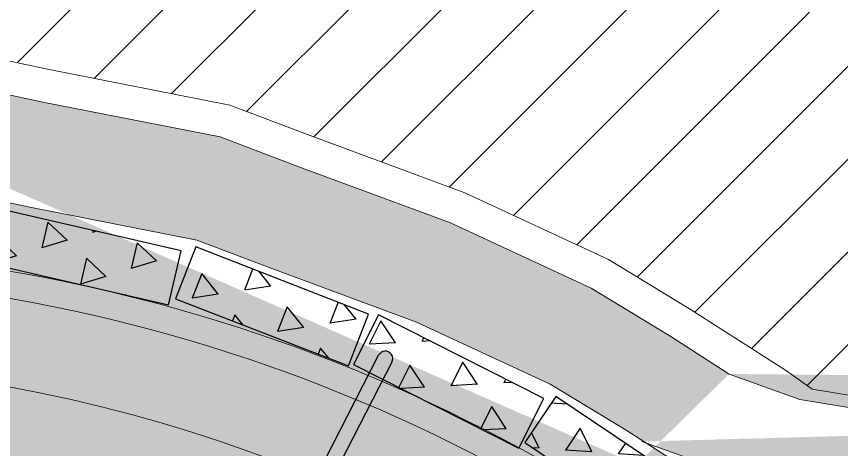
# Model space of a CAD drawing. Header units: millimetres. Extents: x -46762 to 217101, y -107409 to 31524.
# Drawn here: x 93115 to 94005, y -42417 to -41950 of the extents above; entities that cross this region are included whole.
import ezdxf

# ---------------------------------------------------------------- set-up
doc = ezdxf.new("R2010")
doc.units = ezdxf.units.MM

# ---------------------------------------------------------------- blocks, each defined once
blk = doc.blocks.new('затяж')
h = blk.add_hatch()
h.set_pattern_fill('TRIANG', scale=6, style=0)
h.set_pattern_definition([(59.99999999999999, (-60928.14965484699, 7032.150187674619), (-28.5749897581405, 49.49334591314033), [28.575, -28.575]), (120, (-60928.14965484699, 7032.150187674619), (-57.14998975814051, 5.913140350699564e-06), [28.57499999999999, -28.57499999999999]), (0, (-60942.43715484699, 7056.896887674618), (28.575, 49.49334), [28.575, -28.575])])
h.paths.add_polyline_path([(59094.13031474774, -5736.145065864868), (59094.13031474774, -5936.145065864868), (59034.13031474774, -5936.145065864868), (59034.13031474774, -5736.145065864868)])
at = {"color": 7}
blk.add_lwpolyline([(59094.13031474774, -5736.145065864868), (59094.13031474774, -5936.145065864868), (59034.13031474774, -5936.145065864868), (59034.13031474774, -5736.145065864868), (59094.13031474774, -5736.145065864868)], dxfattribs=at)

msp = doc.modelspace()

# ---------------------------------------------------------------- hatches: boundary and pattern name
at = {"lineweight": 0}
h = msp.add_hatch(dxfattribs=at)
h.set_pattern_fill('JIS_WOOD', scale=100, style=0)
h.set_pattern_definition([(45, (31806.47618747782, -39409.25694076146), (-49.99999991609842, 49.99999991609842), [])])
h.paths.add_polyline_path([(94361.3663407605, -42767.22589938336), (94362.87480214612, -42791.09639285459), (93688.04889157471, -42667.11683767446), (93795.11885274567, -42304.2144186743), (93959.69429695304, -42363.38084369409), (93994.25503107428, -42369.04880575238), (93982.83775597281, -42359.25028694158), (93945.33157864967, -42332.69856919092), (93840.62769813859, -42265.53809784059), (93753.11386072857, -42212.43431653282), (93598.40174378647, -42140.58816656613), (93431.42213983957, -42078.79461271585), (93344.89846182233, -42045.9557862623), (93149.94656685874, -42007.64387970101), (93088.6131662443, -41994.50841828087), (92969.86838752267, -41979.70858998402), (92851.6601852822, -41969.73552937178), (92809.00748378073, -41968.85657079284), (92766.35478227926, -41969.73552937178), (92648.1465800388, -41979.70858998402), (92529.40180131717, -41994.50841828087), (92468.06840070274, -42007.64387970101), (92273.11650573913, -42045.9557862623), (92186.5928277219, -42078.79461271585), (92019.613223775, -42140.58816656613), (91864.9011068329, -42212.43431653282), (91777.38726942289, -42265.53809784059), (91672.68338891181, -42332.69856919092), (91635.17721158866, -42359.25028694158), (91491.40468453798, -42482.63855588168), (91461.7125823292, -42487.32388869146), (91436.70846411363, -42510.75228177328), (91424.20640500591, -42541.98967814023), (91280.02524989386, -42693.28107678912), (91286.7148774093, -42731.16660388669), (91186.37277005555, -42851.5097004359), (91070.42210817672, -43016.42380191967), (90961.16107381333, -43199.16665118372), (90878.657396823, -43386.36694674782), (90813.40139735701, -43546.16864434485), (90751.75677085656, -43738.94749101145), (90700.05523506834, -44009.23541554299), (90674.22636825498, -44343.26101829238), (90674.22636825498, -45348.55692992097), (94943.78859930651, -45348.55692992097), (94943.78859930651, -44343.26101829238), (94917.95973249312, -44009.23541554299), (94866.2581967049, -43738.94749101145), (94804.61357020447, -43546.16864434485), (94739.35757073849, -43386.36694674782), (94656.85389374814, -43199.16665118372), (94547.59285938476, -43016.42380191967), (94431.64219750593, -42851.5097004359)])
h.paths.add_polyline_path([(94656.7686650497, -45665.78941036624), (95264.00576663538, -45536.71717993473), (95264.00576663538, -45216.74460512996), (94943.78859930651, -45284.8088652051), (94943.7885993065, -44343.26101829245), (94917.95973249315, -44009.23541554308), (94866.2581967049, -43738.94749101145), (94804.61357020441, -43546.16864434476), (94739.35757073836, -43386.36694674797), (94656.8538937482, -43199.16665118383), (94547.59285938481, -43016.42380191971), (94431.64219750588, -42851.50970043589), (94361.36634076045, -42767.22589938334), (94362.87480214609, -42791.09639285459), (93688.04889157474, -42667.11683767447), (93795.11885274565, -42304.2144186743), (93959.69429695306, -42363.3808436941), (93994.2550310743, -42369.04880575238), (93982.8377559728, -42359.25028694153), (93972.86078805252, -42352.18730011825), (94051.21836285, -42365.03794615412), (94230.8225531174, -42184.76062638231), (94309.1073212062, -42197.66046862718), (94158.91229680163, -42068.76029246095), (94115.78019287999, -42038.22581704771), (93995.37073029226, -41960.99127499483), (93894.72981727074, -41899.9219264909), (93716.81088278734, -41817.29885402919), (93524.7843382484, -41746.23626710137), (93425.28210852857, -41708.4716166798), (93201.08742932044, -41664.41292413431), (93130.55401861382, -41649.30714350115), (92993.99752308396, -41632.28734095977), (92858.05809050743, -41620.81832125569), (92809.00748378073, -41619.80751888991), (92759.95687705404, -41620.81832125569), (92624.0174444775, -41632.28734095977), (92487.46094894764, -41649.30714350115), (92416.92753824106, -41664.41292413431), (92192.7328590329, -41708.4716166798), (92093.2306293131, -41746.23626710137), (91901.20408477413, -41817.29885402919), (91723.28515029073, -41899.9219264909), (91622.64423726921, -41960.99127499483), (91502.23477468148, -42038.22581704771), (91459.10267075984, -42068.76029246095), (91293.76426465157, -42210.65680174208), (91259.61834711148, -42216.04493447332), (91230.86361116357, -42242.98758651741), (91216.48624318969, -42278.91059233941), (91050.67791481083, -42452.89570078564), (91058.37098645358, -42496.46405694784), (90942.97756299676, -42634.85861797944), (90809.63430183611, -42824.50983468576), (90683.98411231823, -43034.66411133942), (90589.10488377934, -43249.94445123814), (90514.06048439344, -43433.71640347472), (90443.16916391795, -43655.41207714131), (90383.7123977615, -43966.24319035259), (90354.00920092611, -44350.37263351439), (90354.00920092611, -45665.78941036624)])
at = {"lineweight": 15}
h = msp.add_hatch(dxfattribs=at)
h.set_pattern_fill('GRAVEL', scale=10, style=0)
h.set_pattern_definition([(228.0128, (182.88, 254), (-2032.001726589601, -2286.002808951258), [34.1721, -3383.05]), (184.9697, (160.02, 228.6), (3048.004930617913, 253.9982075387458), [58.6405, -5805.4]), (132.5104, (101.6, 223.52), (2539.998151833169, -2794.002729246041), [41.34819999999999, -4093.47]), (267.2737, (2.54, 160.02), (253.9988970828173, 5079.998365336643), [53.40049999999999, -5286.639999999999]), (292.8337, (0, 106.68), (-1270.003605550191, 3048.001733005111), [52.3634, -5183.98]), (357.2737, (20.32, 58.42), (-5079.998365336643, 253.9988970828175), [53.40049999999999, -5286.639999999999]), (37.6942, (73.66000000000001, 55.88), (-3302.002086123993, -2539.997735698489), [70.61939999999998, -6991.310000000001]), (72.2553, (129.54, 99.06), (1778.00355654672, 5588.00162060364), [66.672, -6600.53]), (121.4296, (149.86, 162.56), (-2032.000523526448, 3301.996115997269), [53.5813, -5304.55]), (175.2364, (121.92, 208.28), (2793.997805305446, -253.9976162721156), [61.1713, -2997.39]), (222.3974, (60.96, 213.36), (-3048.000091723971, -2793.996365063697), [79.1078, -7831.68]), (138.8141, (254, 157.48), (-1777.998867422474, 1523.997655712401), [27.0005, -2673.06]), (171.4692, (233.68, 175.26), (3301.99495955914, -508.0012800045699), [51.36819999999999, -5085.459999999999]), (225, (182.88, 182.88), (-5.329070518200751e-14, -253.9998268700197), [35.9209, -323.289]), (203.1986, (165.1, 213.36), (1270.004282559083, 508.0022274306265), [19.3441, -1915.06]), (291.8014, (147.32, 205.74), (-254.0001781894509, 762.0004908731864), [27.3566, -1340.48]), (30.9638, (157.48, 180.34), (761.9991954808227, 508.0003958660552), [44.432, -1436.63]), (161.5651, (195.58, 203.2), (508.0002318180981, -253.9996222465077), [32.1287, -771.0899999999999]), (16.38950000000001, (0, 205.74), (2540.001401396935, 761.9984149967804), [45.00880000000001, -4455.88]), (70.3462, (43.18000000000001, 218.44), (-1015.997168867651, -2793.9960488545), [37.7599, -3738.219999999999]), (293.1986, (195.58, 254), (-508.0022274306264, 1270.004282559083), [38.688, -1895.72]), (343.6105, (210.82, 218.44), (-2540.001401396935, 761.9984149967811), [45.0088, -4455.879999999999]), (339.444, (0, 48.26000000000001), (-1270.001576425591, 507.9993836050138), [43.4035, -2126.77]), (294.7751, (40.64, 33.02), (-1269.997040362684, 2793.998702615667), [36.36719999999999, -3600.36]), (66.80140000000002, (198.12, 0), (508.0022274306268, 1270.004282559083), [38.688, -1895.72]), (17.354, (213.36, 35.56), (-3302.000178185996, -1015.998467560563), [42.57829999999999, -4215.239999999999]), (69.444, (73.66000000000001, 0), (-507.9993836050144, -1270.001576425591), [21.7018, -2148.48]), (101.3099, (182.88, 0), (-253.9987462887348, 1015.996746090262), [12.9515, -1282.2]), (165.9638, (180.34, 12.7), (762.0005354697173, -253.9995604123641), [52.3634, -994.905]), (186.0090000000001, (129.54, 25.4), (2539.996254442795, 253.9994068547858), [48.5267, -4804.139999999999]), (303.6901, (157.48, 157.48), (-254.0000871307233, 507.999509923184), [36.6324, -879.178]), (353.1572, (177.8, 127), (4318.001785664343, -508.002275165484), [63.95569999999999, -6331.599999999999]), (60.94540000000001, (241.3, 119.38), (-1015.997636582909, -1777.995761083413), [26.1508, -2588.94]), (90, (254, 142.24), (-254, 254), [15.24, -238.76]), (120.2564, (124.46, 33.02), (1015.997846683611, -1777.999103247756), [35.2867, -3493.39]), (48.01279999999999, (106.68, 63.5), (2032.001726589601, 2286.002808951258), [68.3443, -3348.88]), (0, (152.4, 114.3), (254, 254), [66.04, -187.96]), (325.3048, (218.44, 114.3), (-2539.995599095369, 1778.000169048476), [40.161, -3975.93]), (254.0546, (251.46, 91.44), (-254.0006479701474, -1016.002420320363), [36.9829, -1812.17]), (207.646, (241.3, 55.88), (-4825.998304902272, -2540.001597472339), [60.2145, -5961.25]), (175.4261, (187.96, 27.94), (-3302.000760474751, 253.9987711219462), [63.70289999999999, -6306.579999999999]), (175.4261, (187.96, 27.94), (-3302.000760474751, 253.9987711219462), [63.70289999999999, -6306.579999999999])])
edge = h.paths.add_edge_path()
edge.add_line((90716.08482150058, -45345.3894803196), (90716.08482150058, -44332.53233808861))
edge.add_line((90716.08482150058, -44332.53233808861), (90741.40723994505, -44005.05625696176))
edge.add_line((90741.40723994505, -44005.05625696176), (90792.09502012958, -43740.06809565633))
edge.add_line((90792.09502012958, -43740.06809565633), (90852.53092846335, -43551.06922637534))
edge.add_line((90852.53092846335, -43551.06922637534), (90916.50739852805, -43394.40089539786))
edge.add_line((90916.50739852805, -43394.40089539786), (90997.3933563617, -43210.87119386443))
edge.add_line((90997.3933563617, -43210.87119386443), (91104.51201750227, -43031.71153772321))
edge.add_line((91104.51201750227, -43031.71153772321), (91218.18913699134, -42870.03104607246))
edge.add_line((91218.18913699134, -42870.03104607246), (91316.56375204402, -42752.04761808303))
edge.add_line((91316.56375204402, -42752.04761808303), (91310.00529369558, -42714.90494445797))
edge.add_line((91310.00529369558, -42714.90494445797), (91451.35936733484, -42566.5800438218))
edge.add_line((91451.35936733484, -42566.5800438218), (91463.61628802867, -42535.95514542282))
edge.add_line((91463.61628802867, -42535.95514542282), (91488.13012941647, -42512.98613259751))
edge.add_line((91488.13012941647, -42512.98613259751), (91517.24003354274, -42508.39266905851))
edge.add_line((91517.24003354274, -42508.39266905851), (91658.19349143555, -42387.42377794076))
edge.add_line((91658.19349143555, -42387.42377794076), (91694.96425351709, -42361.39268210679))
edge.add_line((91694.96425351709, -42361.39268210679), (91797.61511676325, -42295.54908274372))
edge.add_line((91797.61511676325, -42295.54908274372), (91883.41299657698, -42243.48655204983))
edge.add_line((91883.41299657698, -42243.48655204983), (92035.09154259865, -42173.0491501217))
edge.add_line((92035.09154259865, -42173.0491501217), (92198.79703666424, -42112.4672345822))
edge.add_line((92198.79703666424, -42112.4672345822), (92283.62417197524, -42080.27230668657))
edge.add_line((92283.62417197524, -42080.27230668657), (92474.75348076309, -42042.71161397942))
edge.add_line((92474.75348076309, -42042.71161397942), (92534.88426567921, -42029.83371062635))
edge.add_line((92534.88426567921, -42029.83371062635), (92651.30071540628, -42015.3240750412))
edge.add_line((92651.30071540628, -42015.3240750412), (92767.19110975967, -42005.54656463704))
edge.add_line((92767.19110975967, -42005.54656463704), (92809.00748378073, -42004.68484054004))
edge.add_line((90815.74780541868, -45345.3894803196), (90815.74780541868, -44336.52939028281))
edge.add_line((90815.74780541868, -44336.52939028281), (90839.86439441342, -44024.64740825724))
edge.add_line((90839.86439441342, -44024.64740825724), (90888.13847077964, -43772.27773082349))
edge.add_line((90888.13847077964, -43772.27773082349), (90945.69647871656, -43592.27880769875))
edge.add_line((90945.69647871656, -43592.27880769875), (91006.62645020674, -43443.07087343448))
edge.add_line((91006.62645020674, -43443.07087343448), (91083.6606957626, -43268.28068149788))
edge.add_line((91083.6606957626, -43268.28068149788), (91185.67846827745, -43097.65243755386))
edge.add_line((91185.67846827745, -43097.65243755386), (91293.94239160034, -42943.67101693409))
edge.add_line((91293.94239160034, -42943.67101693409), (91387.63250117435, -42831.30584742036))
edge.add_line((91387.63250117435, -42831.30584742036), (91381.38635036629, -42795.93187253934))
edge.add_line((91381.38635036629, -42795.93187253934), (91516.00927764177, -42654.67006240966))
edge.add_line((91516.00927764177, -42654.67006240966), (91527.68253544543, -42625.50349250587))
edge.add_line((91527.68253544543, -42625.50349250587), (91551.02905105287, -42603.62824219605))
edge.add_line((91551.02905105287, -42603.62824219605), (91578.75276926835, -42599.25351501605))
edge.add_line((91578.75276926835, -42599.25351501605), (91712.9941577377, -42484.04504728486))
edge.add_line((91712.9941577377, -42484.04504728486), (91748.01393114869, -42459.25352744298))
edge.add_line((91748.01393114869, -42459.25352744298), (91845.77665804978, -42396.54533757339))
edge.add_line((91845.77665804978, -42396.54533757339), (91927.48892453907, -42346.96197500778))
edge.add_line((91927.48892453907, -42346.96197500778), (92071.94468265492, -42279.87873507623))
edge.add_line((92071.94468265492, -42279.87873507623), (92227.85467700311, -42222.18167265767))
edge.add_line((92227.85467700311, -42222.18167265767), (92308.64242491836, -42191.51983656659))
edge.add_line((92308.64242491836, -42191.51983656659), (92490.67033804965, -42155.74774827407))
edge.add_line((92490.67033804965, -42155.74774827407), (92547.93775225547, -42143.48307841399))
edge.add_line((92547.93775225547, -42143.48307841399), (92658.81056151935, -42129.66437785671))
edge.add_line((92658.81056151935, -42129.66437785671), (92769.18236566545, -42120.35246318608))
edge.add_line((92769.18236566545, -42120.35246318608), (92809.00748378073, -42119.53177356988))
edge.add_line((90716.08482150058, -45345.3894803196), (90815.74780541868, -45345.3894803196))
edge.add_line((93883.37481022491, -42335.9432681141), (93820.39985079823, -42295.54908274372))
edge.add_line((93820.39985079823, -42295.54908274372), (93734.60197098448, -42243.48655204983))
edge.add_line((93734.60197098448, -42243.48655204983), (93582.92342496284, -42173.0491501217))
edge.add_line((93582.92342496284, -42173.0491501217), (93419.21793089724, -42112.4672345822))
edge.add_line((93419.21793089724, -42112.4672345822), (93334.39079558622, -42080.27230668657))
edge.add_line((93334.39079558622, -42080.27230668657), (93143.26148679838, -42042.71161397942))
edge.add_line((93143.26148679838, -42042.71161397942), (93083.13070188227, -42029.83371062635))
edge.add_line((93083.13070188227, -42029.83371062635), (92966.71425215519, -42015.3240750412))
edge.add_line((92966.71425215519, -42015.3240750412), (92850.82385780179, -42005.54656463704))
edge.add_line((92850.82385780179, -42005.54656463704), (92809.00748378073, -42004.68484054004))
edge.add_line((93912.05985492605, -42490.08608730815), (93905.02080982376, -42484.04504728486))
edge.add_line((93905.02080982376, -42484.04504728486), (93870.00103641278, -42459.25352744298))
edge.add_line((93870.00103641278, -42459.25352744298), (93772.23830951168, -42396.54533757339))
edge.add_line((93772.23830951168, -42396.54533757339), (93690.5260430224, -42346.96197500778))
edge.add_line((93690.5260430224, -42346.96197500778), (93546.07028490654, -42279.87873507623))
edge.add_line((93546.07028490654, -42279.87873507623), (93390.16029055836, -42222.18167265767))
edge.add_line((93390.16029055836, -42222.18167265767), (93309.3725426431, -42191.51983656659))
edge.add_line((93309.3725426431, -42191.51983656659), (93127.34462951182, -42155.74774827407))
edge.add_line((93127.34462951182, -42155.74774827407), (93070.077215306, -42143.48307841399))
edge.add_line((93070.077215306, -42143.48307841399), (92959.20440604212, -42129.66437785671))
edge.add_line((92959.20440604212, -42129.66437785671), (92848.83260189602, -42120.35246318608))
edge.add_line((92848.83260189602, -42120.35246318608), (92809.00748378073, -42119.53177356988))
edge.add_line((93789.3568619946, -42408.79160316376), (93979.30883566255, -42477.08112996112))
edge.add_line((93979.30883566255, -42477.08112996112), (94561.06510808936, -42572.4891866222))
edge.add_line((94561.06510808936, -42572.4891866222), (94594.4096624545, -42590.1321006802))
edge.add_line((94594.4096624545, -42590.1321006802), (95748.68834667874, -42351.51754705433))
edge.add_line((93883.37481022491, -42335.9432681141), (93959.69429695304, -42363.38084369409))
edge.add_line((93959.69429695304, -42363.38084369409), (94541.45056937984, -42458.78890035517))
edge.add_line((94541.45056937984, -42458.78890035517), (94574.79512374499, -42476.43181441317))
edge.add_line((94574.79512374499, -42476.43181441317), (95705.2482771853, -42242.74251711455))
edge.add_line((95705.2482771853, -42242.74251711455), (95729.22437200343, -42355.5411747037))
h = msp.add_hatch(color=9)
edge = h.paths.add_edge_path()
edge.add_line((93519.60367043193, -42323.0234170732), (93393.9239186809, -42568.50678463021))
edge.add_line((93393.9239186809, -42568.50678463021), (93379.6819155031, -42561.21532760956))
edge.add_line((93379.6819155031, -42561.21532760956), (93505.32361485803, -42315.80628571143))
edge.add_arc((93512.53997082252, -42319.26382592763), 8.00189838437035, -28.0237424463362, 154.3997303602534, ccw=False)

# ---------------------------------------------------------------- linework, layer by layer
at = {"color": 7, "lineweight": 0}
for points in [[(93972.86078805254, -42352.18730011826), (93945.33157864967, -42332.69856919092), (93840.62769813859, -42265.53809784059), (93753.11386072857, -42212.43431653282), (93598.40174378647, -42140.58816656613), (93431.42213983957, -42078.79461271585), (93344.89846182233, -42045.9557862623), (93149.94656685874, -42007.64387970101), (93088.6131662443, -41994.50841828087), (92969.86838752267, -41979.70858998402), (92851.6601852822, -41969.73552937178), (92809.00748378073, -41968.85657079284)], [(93883.37481022491, -42335.9432681141), (93820.39985079823, -42295.54908274372), (93734.60197098448, -42243.48655204983), (93582.92342496284, -42173.0491501217), (93419.21793089724, -42112.4672345822), (93334.39079558622, -42080.27230668657), (93143.26148679838, -42042.71161397942), (93083.13070188227, -42029.83371062635), (92966.71425215519, -42015.3240750412), (92850.82385780179, -42005.54656463704), (92809.00748378073, -42004.68484054004)], [(93912.05985492605, -42490.08608730815), (93905.02080982376, -42484.04504728486), (93870.00103641278, -42459.25352744298), (93772.23830951168, -42396.54533757339), (93690.5260430224, -42346.96197500778), (93546.07028490654, -42279.87873507623), (93390.16029055836, -42222.18167265767), (93309.3725426431, -42191.51983656659), (93127.34462951182, -42155.74774827407), (93070.077215306, -42143.48307841399), (92959.20440604212, -42129.66437785671), (92848.83260189602, -42120.35246318608), (92809.00748378073, -42119.53177356988)]]:
    msp.add_lwpolyline(points, dxfattribs=at)
at = {"color": 7, "lineweight": 15}
for points in [[(93972.86078805254, -42352.18730011826), (94543.08704259491, -42445.70443329168), (94576.43159696006, -42463.34734734969), (95706.88475040036, -42229.65805005107)], [(93883.37481022491, -42335.9432681141), (93959.69429695304, -42363.38084369409), (94541.45056937984, -42458.78890035517), (94574.79512374499, -42476.43181441317), (95705.2482771853, -42242.74251711455)], [(93789.3568619946, -42408.79160316376), (93979.30883566255, -42477.08112996112), (94561.06510808936, -42572.4891866222), (94594.4096624545, -42590.1321006802), (95748.68834667874, -42351.51754705433)]]:
    msp.add_lwpolyline(points, dxfattribs=at)
at = {"color": 7}
msp.add_lwpolyline([(93519.60367043193, -42323.0234170732), (93393.9239186809, -42568.50678463021), (93379.6819155031, -42561.21532760956), (93505.32361485803, -42315.80628571143)], dxfattribs=at)
at = {"color": 5, "lineweight": 50}
msp.add_circle((89704.45603030844, -49454.64871210628), 15822.23402072757, dxfattribs=at)
at = {"color": 7, "lineweight": 15}
for radius, start, end in [(1773, 48.31431862776311, 140.3499999996694), (1744, 48.44108298929038, 140.3499999996694), (1650, 48.8829050039411, 124.0730355665382)]:
    msp.add_arc((92809.00748378073, -43972.81829120107), radius, start, end, dxfattribs=at)
at = {"color": 7}
msp.add_arc((93512.53997082252, -42319.26382592763), 8.00189838437035, 331.9762575536638, 154.3997303602534, dxfattribs=at)

# ---------------------------------------------------------------- block references
at = {"color": 7, "lineweight": 15, "xscale": -1}
for p, rotation in [((100778.7317015174, 16654.63640431014), 77.00910032863574), ((109349.2036444995, 14902.87105324167), 68.75891754181878), ((115062.7884228854, 12983.79777755706), 63.13744271609303), ((121873.0451841627, 9831.95678787597), 56.08715544897678)]:
    msp.add_blockref('затяж', p, dxfattribs=dict(at, rotation=rotation))

doc.saveas('drawing.dxf')
